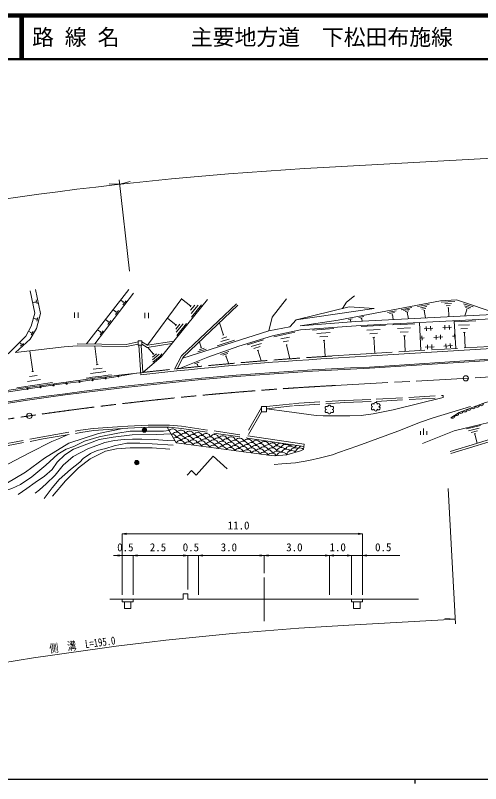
# Model space of a CAD drawing. Units: millimetres at full size, sheet at 1:1000, with parts at other scales. Extents: x 20000 to 680000, y 20000 to 380000.
# Drawn here: x 176560 to 283076, y 204000 to 380000 of the extents above; entities that cross this region are included whole.
import ezdxf
from ezdxf.enums import TextEntityAlignment as Align

# ---------------------------------------------------------------- set-up
doc = ezdxf.new("R2010")
doc.units = ezdxf.units.MM
doc.header["$LTSCALE"] = 1000
doc.linetypes.add('CHAIN', pattern=[18.5, 12, -1.5, 3.5, -1.5])
doc.linetypes.add('DASHED', pattern=[7.5, 6, -1.5])
for name, color, linetype, lineweight in [('M-BGD', 7, 'Continuous', 13), ('M-BMK', 2, 'Continuous', 13), ('M-BMK-SRVR', 3, 'Continuous', 13), ('M-STR-HTXT', 7, 'Continuous', 13), ('M-TTL', 2, 'Continuous', 140), ('M-TTL-BAND', 7, 'Continuous', 25), ('M-TTL-LINE', 7, 'Continuous', 50)]:
    doc.layers.add(name, color=color, linetype=linetype, lineweight=lineweight)
doc.layers.add('M-TTL-TXT', color=7, linetype='Continuous')
doc.styles.add('ＭＳ ゴシック', font='')
doc.styles.get('ＭＳ ゴシック').set_extended_font_data('MS Gothic')

# ---------------------------------------------------------------- blocks, each defined once
blk = doc.blocks.new('open_arrow')
at = {"color": 0, "linetype": 'Continuous', "lineweight": -2}
blk.add_lwpolyline([(7.5, 1.25), (0, 0), (7.5, -1.25)], dxfattribs=at)

msp = doc.modelspace()

# ---------------------------------------------------------------- hatches: boundary and pattern name
at = {"layer": 'M-BGD'}
for points in [[(200019, 297313, -0.41421), (200169, 297463, -0.41421), (200319, 297313, -1)], [(188135, 295648, -0.41421), (188285, 295798, -0.41421), (188435, 295648, -1)], [(191108, 296050, -0.41421), (191258, 296200, -0.41421), (191408, 296050, -1)], [(194081, 296452, -0.41421), (194231, 296602, -0.41421), (194381, 296452, -1)], [(197054, 296854, -0.41421), (197204, 297004, -0.41421), (197354, 296854, -1)], [(179216, 294442, -0.41421), (179366, 294592, -0.41421), (179516, 294442, -1)], [(182185, 294843, -0.41421), (182335, 294993, -0.41421), (182485, 294843, -1)], [(185162, 295245, -0.41421), (185312, 295395, -0.41421), (185462, 295245, -1)], [(205609, 285008, -1), (206609, 285008, -0.41421), (206109, 284508, -0.41421)], [(203843, 277553, -1), (204843, 277553, -0.41421), (204343, 277053, -0.41421)]]:
    msp.add_hatch(color=256, dxfattribs=at).paths.add_polyline_path(points)

# ---------------------------------------------------------------- linework, layer by layer
for p, q in [((192868, 304756), (202567, 317198)), ((194765, 304730), (203640, 316380)), ((206814, 304433), (214658, 315125)), ((216711, 313378), (214629, 315086)), ((181146, 314331), (180510, 314200)), ((181167, 314229), (181125, 314434)), ((181531, 313951), (181349, 314833)), ((201261, 314346), (200685, 314784)), ((201160, 313668), (201887, 314623)), ((201176, 314234), (201345, 314457)), ((216600, 313242), (216822, 313513)), ((216676, 312436), (217627, 313596)), ((216799, 311688), (218385, 313620)), ((216869, 310875), (219196, 313710)), ((268612, 313285), (271288, 313788)), ((270759, 313292), (269285, 313015)), ((274080, 314294), (277155, 314457)), ((276390, 313966), (274893, 313887)), ((276115, 313501), (275216, 313453)), ((279124, 313948), (281334, 313217)), ((280828, 313005), (279404, 313477)), ((190101, 311906), (190101, 310706)), ((190901, 311906), (190901, 310706)), ((199560, 312113), (198959, 312570)), ((199459, 311436), (200186, 312390)), ((199475, 312002), (199645, 312224)), ((206207, 311822), (206207, 310622)), ((207007, 311822), (207007, 310622)), ((263715, 312334), (261750, 311964)), ((263389, 311906), (262209, 311684)), ((264857, 312579), (267355, 313049)), ((266899, 312658), (265424, 312380)), ((266659, 312307), (265775, 312141)), ((266375, 311949), (266169, 311910)), ((266272, 311929), (266539, 310510)), ((270537, 312853), (269652, 312687)), ((270270, 312406), (270063, 312367)), ((270166, 312387), (270481, 310713)), ((275794, 313033), (275584, 313022)), ((275689, 313028), (275797, 310986)), ((279890, 312557), (279432, 311173)), ((280430, 312758), (279576, 313041)), ((279989, 312524), (279790, 312590)), ((181323, 310430), (180695, 310600)), ((181295, 310329), (181350, 310531)), ((181494, 309917), (181730, 310786)), ((197825, 309836), (197199, 310312)), ((197724, 309158), (198451, 310113)), ((197740, 309724), (197910, 309947)), ((213343, 309045), (211368, 310641)), ((253684, 310509), (252799, 310343)), ((253241, 310426), (253359, 309801)), ((256354, 311011), (255175, 310789)), ((255958, 310631), (255683, 310579)), ((255820, 310605), (255941, 309965)), ((263003, 311467), (262728, 311416)), ((262866, 311441), (263074, 310332)), ((277388, 303690), (277038, 310034)), ((277051, 309784), (281990, 310031)), ((213233, 308909), (213453, 309181)), ((213291, 308123), (214234, 309289)), ((213397, 307394), (214969, 309339)), ((213499, 306662), (215706, 309392)), ((224185, 306754), (223291, 309567)), ((244596, 307900), (249499, 308260)), ((255723, 308715), (261286, 308994)), ((260046, 308061), (257050, 307911)), ((262975, 309077), (268034, 309319)), ((267044, 308401), (264048, 308257)), ((269402, 303211), (269048, 309633)), ((272151, 308335), (270154, 308215)), ((270683, 307746), (270624, 308744)), ((271682, 307806), (271622, 308804)), ((276386, 308588), (274390, 308469)), ((274919, 307999), (274859, 308998)), ((275917, 308059), (275857, 309057)), ((280523, 309117), (278026, 308992)), ((280066, 308253), (278568, 308178)), ((180132, 307354), (179592, 307666)), ((180080, 307263), (180185, 307445)), ((180167, 306815), (180617, 307594)), ((196037, 307490), (195386, 307986)), ((195936, 306812), (196664, 307767)), ((195953, 307378), (196122, 307601)), ((223804, 305972), (224948, 306336)), ((224052, 306712), (224319, 306797)), ((235732, 306366), (240563, 307416)), ((239297, 306312), (237342, 305887)), ((248605, 307352), (245613, 307133)), ((248068, 306470), (246273, 306339)), ((259491, 307162), (257693, 307072)), ((258845, 306258), (258426, 306237)), ((258635, 306248), (258819, 302578)), ((266486, 307503), (264688, 307417)), ((265839, 306601), (265419, 306581)), ((265629, 306591), (265801, 302996)), ((269691, 305561), (269631, 306559)), ((274395, 306344), (272399, 306224)), ((272928, 305755), (272868, 306753)), ((273926, 305815), (273866, 306813)), ((277232, 306514), (276634, 306478)), ((277163, 306009), (277103, 307007)), ((279533, 307385), (279184, 307368)), ((279359, 307376), (279537, 303818)), ((177850, 304719), (177528, 305069)), ((177721, 304193), (178384, 304802)), ((177772, 304648), (177927, 304790)), ((219086, 303915), (218679, 305195)), ((222788, 304327), (226728, 305579)), ((223614, 305250), (225520, 305857)), ((229661, 304518), (233397, 305669)), ((232909, 304860), (230520, 304123)), ((239078, 305436), (237905, 305181)), ((238801, 304546), (238527, 304487)), ((238664, 304517), (239359, 301318)), ((247441, 305582), (247022, 305551)), ((247232, 305567), (247503, 301867)), ((270160, 306090), (269246, 306035)), ((270937, 303511), (270877, 304509)), ((271935, 303571), (271876, 304569)), ((275172, 303764), (275112, 304763)), ((276170, 303824), (276111, 304822)), ((180529, 298411), (179851, 303115)), ((195303, 299958), (194766, 304230)), ((204835, 304451), (205265, 297631)), ((205336, 304451), (205731, 298188)), ((208148, 302420), (206874, 303936)), ((218352, 302926), (220257, 303532)), ((218624, 303391), (219767, 303754)), ((218953, 303873), (219220, 303958)), ((225434, 302999), (223546, 302338)), ((232617, 304110), (231183, 303668)), ((232253, 303339), (231918, 303236)), ((232086, 303287), (232846, 300820)), ((272405, 304100), (270408, 303980)), ((276640, 304353), (274643, 304234)), ((207961, 301088), (209492, 302375)), ((207978, 301690), (208897, 302462)), ((208040, 302330), (208255, 302511)), ((225175, 302527), (224042, 302131)), ((224860, 302035), (224595, 301943)), ((224728, 301989), (225322, 300290)), ((195060, 299927), (195546, 299988)), ((218647, 300580), (217534, 300133)), ((218332, 300131), (218072, 300026)), ((218202, 300078), (218421, 299533)), ((179788, 297243), (181569, 297500)), ((180321, 298381), (180737, 298441)), ((193791, 297953), (197264, 298390)), ((194373, 298934), (196457, 299195)), ((198619, 297045), (204234, 298016)), ((179344, 296119), (182313, 296547)), ((270032, 283869), (270032, 285369)), ((283024, 286025), (279878, 285274)), ((282726, 285430), (280295, 284849)), ((229752, 283659), (242700, 281758)), ((269282, 283869), (269282, 284769)), ((270782, 283869), (270782, 284769)), ((282358, 284818), (280899, 284469)), ((281918, 284188), (281577, 284107)), ((281747, 284148), (282274, 281943)), ((229679, 283164), (242627, 281264)), ((198151, 246246), (215007, 246246)), ((216007, 246246), (268864, 246246))]:
    msp.add_line(p, q, dxfattribs=at)
at = {"layer": 'M-BGD', "linetype": 'DASHED'}
for p, q in [((274476, 292933), (274504, 292434)), ((232874, 290205), (229222, 283737)), ((232874, 289188), (229752, 283659))]:
    msp.add_line(p, q, dxfattribs=at)
at = {"layer": 'M-BGD'}
for points in [[(174937, 302458), (178955, 306508), (180198, 308769), (181012, 311766), (179947, 316927)], [(204636, 304695), (202000, 304131), (190722, 304285), (187745, 304043), (176568, 302729), (179942, 305824), (181362, 308285), (182296, 311726), (181171, 317179)], [(234565, 307705), (235327, 310851), (238642, 315095)], [(251483, 312852), (252360, 314260), (254201, 315727)], [(205731, 298188), (209916, 301752), (220537, 314892)], [(213028, 298985), (214601, 302017), (227180, 313944)], [(213623, 299048), (215006, 301712), (227525, 313581)], [(241734, 308894), (250441, 310205), (273904, 314616), (277571, 314810), (287331, 311580)], [(214865, 301440), (234565, 307705), (239371, 308633), (240851, 310232), (258709, 312832)], [(240851, 310232), (252942, 313212), (258709, 312832)], [(241734, 308894), (254531, 309893), (287331, 311580)], [(214165, 299104), (220615, 301694), (227743, 304188), (235420, 306554), (241834, 307949), (255675, 308963), (285606, 310463), (287815, 305507), (316107, 305684)], [(204636, 305207), (201950, 304631), (190728, 304785)], [(205536, 305247), (206814, 304433), (212853, 305385)], [(205536, 304655), (206705, 303910), (212384, 304805)], [(249214, 301471), (254319, 301782), (256873, 301960), (295576, 304278), (295998, 304293)], [(257652, 299445), (285161, 301211), (295413, 301919), (312629, 302621), (318613, 303002), (322471, 303523), (326136, 304355)], [(257668, 299145), (285180, 300912), (295430, 301620), (312645, 302321), (318643, 302703), (322524, 303227), (326203, 304062)], [(208022, 300552), (209700, 301962), (210123, 302485)], [(276251, 287826), (278127, 289060), (284161, 291324), (294539, 294027)], [(234074, 289885), (238700, 289244), (245452, 288338), (247019, 288231), (253113, 288263), (255737, 288319), (258443, 288712), (263020, 289624), (274504, 292434)], [(365845, 290648), (362955, 290664), (347828, 290472), (338868, 289964), (327091, 289403), (305218, 288130), (296064, 287753), (294393, 286004), (291732, 285363), (287045, 283456), (282160, 281907), (276106, 280095)], [(280778, 290371), (272242, 287818), (269334, 286832), (264116, 284708), (254941, 281376), (250514, 279826), (249160, 279347), (246453, 278614), (243718, 277994), (240711, 277519), (237595, 277286), (235774, 277120)], [(365842, 290148), (362957, 290164), (347845, 289972), (338894, 289465), (327117, 288903), (305242, 287630), (296286, 287261), (294652, 285553), (291886, 284885), (287215, 282985), (282308, 281429), (276249, 279616)], [(291500, 288505), (290975, 288181), (277009, 284846), (269773, 281887)], [(201176, 285329), (195590, 284213), (188811, 282002), (183216, 278575), (178840, 275390), (174386, 272652), (168987, 270869), (153028, 267324), (138850, 262254), (131727, 259399)], [(242700, 281758), (242526, 280577), (241813, 280274), (238705, 279351), (235972, 279087), (235100, 279144), (213404, 282111), (211327, 285629)], [(188508, 283930), (186458, 282978), (184894, 282410), (179822, 279757), (173376, 276442), (169578, 274683), (167540, 274067), (165265, 273499), (162706, 272978), (157768, 272312), (153052, 271317), (149212, 270181), (146060, 268996), (144093, 268215), (141028, 267333), (135719, 265794), (131264, 264136), (128155, 262615), (123747, 259939), (121780, 258873), (120714, 258352)], [(211765, 284887), (210457, 284714), (202853, 284714), (199988, 284294), (195753, 283432), (192359, 282461), (189923, 281266), (188200, 280619), (186287, 279499), (183563, 276968), (180364, 274279), (177718, 272546), (175714, 271575), (173696, 270888)], [(212197, 284156), (208868, 283953), (203270, 283901), (198957, 283407), (195767, 282839), (191304, 281177), (189876, 280590), (187885, 279288), (186162, 277641), (184947, 275991), (183195, 274465), (181065, 272964), (179208, 271602), (177171, 270270)], [(213145, 282549), (211309, 282627), (208299, 282824), (205518, 282935), (203387, 282935), (201497, 282815), (199291, 282591), (197010, 282126), (193139, 280700), (189803, 278925), (187474, 276958), (185650, 274655), (183634, 272688), (182097, 271297), (181113, 270577)], [(212679, 281519), (207843, 281834), (205073, 282028), (202104, 282028), (199152, 281422), (197304, 280776), (195286, 280279), (193753, 279649), (192084, 278477), (191303, 277666), (189165, 275994), (186578, 273661), (184984, 271784), (183181, 269335)], [(211939, 280636), (207867, 280925), (202856, 280925), (199726, 280664), (197208, 280137), (193677, 278430), (191026, 276346), (188036, 273333), (185094, 269839)], [(215862, 274693), (216890, 275720), (217979, 274631), (221805, 278995), (225066, 276135)], [(215007, 246246), (215007, 247446), (216007, 247446), (216007, 246246)]]:
    msp.add_lwpolyline(points, dxfattribs=at)
at = {"layer": 'M-BGD', "linetype": 'DASHED'}
for points in [[(249184, 301970), (254287, 302281), (256841, 302459), (295552, 304777), (300978, 304976), (317163, 305734), (321792, 306231), (336097, 309602), (339671, 310334), (346623, 311156), (349207, 311347), (354498, 311417), (367348, 310353), (390843, 307435), (391728, 307302)], [(234074, 290388), (240264, 291067), (247616, 291511), (251966, 291774), (259169, 292077), (274476, 292933)], [(234074, 289885), (240307, 290569), (247646, 291012), (251992, 291275), (259194, 291578), (274504, 292434)], [(82232, 264801), (90221, 266316), (95379, 267332), (105544, 269071), (111726, 270225), (121281, 271788), (137037, 274408), (154123, 277789), (172465, 281484), (182850, 283462), (191474, 284948), (194366, 285378), (199974, 285749), (202315, 285908), (206948, 286129), (211818, 286129), (214624, 285879), (229222, 283737)], [(82345, 264314), (90316, 265826), (95470, 266840), (105632, 268579), (111812, 269733), (121362, 271294), (137126, 273916), (154221, 277298), (172561, 280993), (182940, 282970), (191553, 284454), (194419, 284880), (200007, 285250), (202344, 285409), (206960, 285629), (211796, 285629), (214565, 285383), (229679, 283164)]]:
    msp.add_lwpolyline(points, dxfattribs=at)
at = {"layer": 'M-BGD'}
for points in [[(204636, 305451), (205536, 305451), (205536, 304451), (204636, 304451)], [(232874, 290388), (234074, 290388), (234074, 289188), (232874, 289188)], [(201007, 246246), (203507, 246246), (203507, 245646), (201007, 245646)], [(201507, 244146), (203007, 244146), (203007, 245646), (201507, 245646)], [(253507, 246246), (256007, 246246), (256007, 245646), (253507, 245646)], [(254007, 244146), (255507, 244146), (255507, 245646), (254007, 245646)]]:
    msp.add_lwpolyline(points, close=True, dxfattribs=at)
for centre, radius in [((200169, 297313), 150), ((188285, 295648), 150), ((191258, 296050), 150), ((194231, 296452), 150), ((197204, 296854), 150), ((179366, 294442), 150), ((182335, 294843), 150), ((185312, 295245), 150), ((206109, 285008), 500), ((204343, 277553), 500)]:
    msp.add_circle(centre, radius, dxfattribs=at)
for centre, radius, start, end in [((298840, -519961), 822930, 93.45727, 96.52918), ((290276, -473092), 773225, 92.41818, 102.79293), ((298840, -519961), 823430, 96.49257, 102.65239), ((290276, -473092), 772925, 92.41793, 102.79296), ((298840, -519961), 823730, 96.99424, 97.40014), ((298840, -519961), 823130, 96.99349, 102.65221), ((298840, -519961), 823730, 97.9413, 98.51127), ((247799, 290062), 360, 37.6435, 270), ((248439, 290342), 360, 90, 189.61526), ((248439, 290342), 360, 350.38474, 90), ((249079, 290062), 360, 270, 142.3565), ((258411, 290697), 360, 37.6435, 270), ((259051, 290977), 360, 90, 189.61526), ((259051, 290977), 360, 350.38474, 90), ((259691, 290697), 360, 270, 142.3565), ((281340, 290384), 508, 213.12179, 8.0295), ((282269, 290732), 508, 213.12179, 8.0295), ((283198, 291081), 508, 213.12179, 8.0295), ((247799, 289342), 360, 90, 322.3565), ((248439, 289062), 360, 170.38474, 270), ((248439, 289062), 360, 270, 9.61526), ((249079, 289342), 360, 217.6435, 90), ((258411, 289977), 360, 90, 322.3565), ((259051, 289697), 360, 170.38474, 270), ((259051, 289697), 360, 270, 9.61526), ((259691, 289977), 360, 217.6435, 90), ((277522, 288958), 613, 237.13375, 9.54678), ((278553, 289337), 508, 213.12179, 8.0295), ((279482, 289686), 508, 213.12179, 8.0295), ((280411, 290035), 508, 213.12179, 8.0295), ((276584, 288341), 613, 237.13375, 9.54678), ((212570, 284204), 1070, 17.77922, 139.38323), ((212405, 282999), 1070, 17.77922, 98.07466), ((213443, 283471), 1070, 17.77922, 146.6467), ((214317, 282737), 1070, 17.77922, 146.6467), ((214482, 283942), 1070, 17.77922, 146.6467), ((215355, 283209), 1070, 17.77922, 146.6467), ((216229, 282476), 1070, 17.77922, 146.6467), ((216394, 283681), 1070, 17.77922, 146.6467), ((217267, 282948), 1070, 17.77922, 146.6467), ((218306, 283419), 1070, 17.77922, 146.6467), ((219179, 282686), 1070, 17.77922, 146.6467), ((220218, 283158), 1070, 17.77922, 146.6467), ((221091, 282425), 1070, 17.77922, 146.6467), ((222130, 282896), 1070, 17.77922, 146.6467), ((224042, 282635), 1070, 17.77922, 146.6467), ((225954, 282373), 1070, 17.77922, 146.6467), ((213423, 282256), 1070, 17.77922, 125.41417), ((214297, 281523), 1070, 17.77922, 146.6467), ((215335, 281994), 1070, 17.77922, 146.6467), ((216209, 281261), 1070, 17.77922, 146.6467), ((217247, 281733), 1070, 17.77922, 146.6467), ((218121, 281000), 1070, 17.77922, 146.6467), ((218141, 282214), 1070, 17.77922, 146.6467), ((219159, 281471), 1070, 17.77922, 146.6467), ((220033, 280738), 1070, 17.77922, 146.6467), ((220053, 281953), 1070, 17.77922, 146.6467), ((221071, 281210), 1070, 17.77922, 146.6467), ((221965, 281691), 1070, 17.77922, 146.6467), ((222983, 280948), 1070, 17.77922, 146.6467), ((223003, 282163), 1070, 17.77922, 146.6467), ((223877, 281430), 1070, 17.77922, 146.6467), ((224895, 280687), 1070, 17.77922, 146.6467), ((224915, 281902), 1070, 17.77922, 146.6467), ((225789, 281169), 1070, 17.77922, 146.6467), ((226827, 281640), 1070, 17.77922, 146.6467), ((227701, 280907), 1070, 17.77922, 146.6467), ((227866, 282112), 1070, 17.77922, 146.6467), ((228739, 281379), 1070, 17.77922, 146.6467), ((229613, 280646), 1070, 17.77922, 146.6467), ((229778, 281850), 1070, 17.77922, 146.6467), ((230651, 281117), 1070, 17.77922, 146.6467), ((231690, 281589), 1070, 17.77922, 146.6467), ((232563, 280856), 1070, 17.77922, 146.6467), ((233602, 281327), 1070, 17.77922, 146.6467), ((234475, 280594), 1070, 17.77922, 146.6467), ((235422, 281063), 996, 19.74588, 143.58795), ((237301, 280972), 1033, 41.0782, 155.5712), ((238498, 280282), 1425, 47.66919, 150.18296), ((240051, 280898), 737, 77.77291, 143.56388), ((221945, 280477), 1070, 17.77922, 146.6467), ((223857, 280215), 1070, 17.77922, 146.6467), ((225769, 279954), 1070, 17.77922, 146.6467), ((226807, 280426), 1070, 17.77922, 146.6467), ((227681, 279692), 1070, 17.77922, 146.6467), ((228720, 280164), 1070, 17.77922, 146.6467), ((229593, 279431), 1070, 17.77922, 146.6467), ((230632, 279903), 1070, 17.77922, 146.6467), ((231505, 279169), 1070, 17.77922, 146.6467), ((231525, 280384), 1070, 17.77922, 146.6467), ((232544, 279641), 1070, 17.77922, 146.6467), ((233417, 278908), 1070, 17.77922, 146.6467), ((233437, 280123), 1070, 17.77922, 146.6467), ((234456, 279380), 1070, 17.77922, 146.6467), ((235349, 279861), 1070, 17.77922, 146.6467), ((236592, 278668), 1526, 56.19055, 137.11621), ((236404, 280297), 1104, 38.99762, 145.54561), ((237574, 278564), 1378, 34.79448, 156.21476), ((237489, 279839), 1175, 39.65429, 162.70676), ((238614, 279246), 1360, 49.07312, 149.54068), ((239458, 280205), 1131, 37.84577, 160.19638), ((239827, 279187), 1134, 41.41069, 171.68184), ((240790, 279419), 1544, 66.68311, 146.37211), ((241523, 280210), 1360, 109.42536, 149.54068), ((241757, 279810), 1086, 44.90219, 173.318), ((242573, 280147), 1360, 116.7727, 149.54068), ((235329, 278646), 1070, 26.14515, 146.6467)]:
    msp.add_arc(centre, radius, start, end, dxfattribs=at)
at = {"layer": 'M-BGD', "linetype": 'DASHED'}
msp.add_arc((298840, -519961), 823430, 93.45727, 96.49257, dxfattribs=at)
at = {"layer": 'M-BMK', "linetype": 'CHAIN'}
for p, q in [((249881, 295214), (342311, 300314)), ((233507, 251246), (233507, 241246))]:
    msp.add_line(p, q, dxfattribs=at)
msp.add_arc((291302, -478678), 775000, 93.0637, 102.7761, dxfattribs=at)
at = {"layer": 'M-BMK-SRVR'}
for centre in [(279680, 296859), (179766, 288254)]:
    msp.add_circle(centre, 600, dxfattribs=at)
at = {"layer": 'M-STR-HTXT'}
for p, q in [((247127, 345138), (339557, 350238)), ((202653, 321426), (200340, 342298)), ((200450, 341304), (202830, 341908)), ((200450, 341304), (197996, 341373)), ((275653, 271598), (277361, 240645)), ((201007, 247246), (201007, 261256)), ((201007, 261246), (256007, 261246)), ((256007, 247246), (256007, 261256)), ((199007, 256246), (205507, 256246)), ((203507, 247246), (203507, 256256)), ((203507, 256246), (216007, 256246)), ((214007, 256246), (220507, 256246)), ((216007, 248446), (216007, 256256)), ((218507, 247246), (218507, 256256)), ((218507, 256246), (233507, 256246)), ((233507, 252246), (233507, 256256)), ((233507, 256246), (248507, 256246)), ((248507, 247246), (248507, 256266)), ((248507, 256256), (253507, 256256)), ((251507, 256256), (264589, 256256)), ((253507, 247246), (253507, 256266)), ((252911, 240298), (277306, 241644)), ((277306, 241644), (274860, 241851))]:
    msp.add_line(p, q, dxfattribs=at)
for centre, radius, start, end in [((291299, -478655), 824977, 93.0693, 102.76904), ((291306, -478707), 720029, 93.05666, 102.78498)]:
    msp.add_arc(centre, radius, start, end, dxfattribs=at)
at = {"layer": 'M-TTL'}
for q in [(20000, 380000), (20000, 380000), (40000, 380000)]:
    msp.add_line((680000, 380000), q, dxfattribs=at)
at = {"layer": 'M-TTL-BAND'}
for p, q in [((40000, 205000), (579000, 205000)), ((268000, 205000), (268000, 204000))]:
    msp.add_line(p, q, dxfattribs=at)
at = {"layer": 'M-TTL-LINE'}
for p, q in [((177750, 380000), (177750, 370000)), ((178250, 380000), (178250, 370000)), ((40000, 370000), (680000, 370000))]:
    msp.add_line(p, q, dxfattribs=at)

# ---------------------------------------------------------------- block references
at = {"layer": 'M-STR-HTXT', "xscale": 133, "yscale": 133}
for p in [(201007, 261246), (203507, 256246), (203507, 256246), (218507, 256246), (218507, 256246), (233507, 256246), (248507, 256256), (256007, 256256)]:
    msp.add_blockref('open_arrow', p, dxfattribs=at)
at = {"layer": 'M-STR-HTXT', "xscale": 133, "yscale": 133, "rotation": 180}
for p in [(256007, 261246), (201007, 256246), (216007, 256246), (216007, 256246), (233507, 256246), (248507, 256246), (253507, 256256), (253507, 256256)]:
    msp.add_blockref('open_arrow', p, dxfattribs=at)

# ---------------------------------------------------------------- texts
at = {"layer": 'M-STR-HTXT', "style": 'ＭＳ ゴシック'}
for s, p in [('11.0', (227662, 263144)), ('0.5', (201740, 258144)), ('2.5', (209215, 258144)), ('0.5', (216740, 258144)), ('3.0', (225439, 258144)), ('3.0', (240439, 258144)), ('1.0', (250350, 258154)), ('0.5', (260781, 258154))]:
    msp.add_text(s, height=1833, dxfattribs=at).set_placement(p, align=Align.MIDDLE_CENTER)
at = {"layer": 'M-STR-HTXT', "style": 'ＭＳ ゴシック', "width": 0.8}
msp.add_text('側\u3000溝\u3000L=195.0', height=1833, rotation=7.394, dxfattribs=at).set_placement((192089, 234402), align=Align.BOTTOM_CENTER)
at = {"layer": 'M-TTL-TXT', "style": 'ＭＳ ゴシック'}
for s, p in [('路 線 名', (180380, 375000)), ('主要地方道\u3000下松田布施線', (216734, 375000))]:
    msp.add_text(s, height=3666, dxfattribs=at).set_placement(p, align=Align.MIDDLE_LEFT)

doc.saveas('drawing.dxf')
